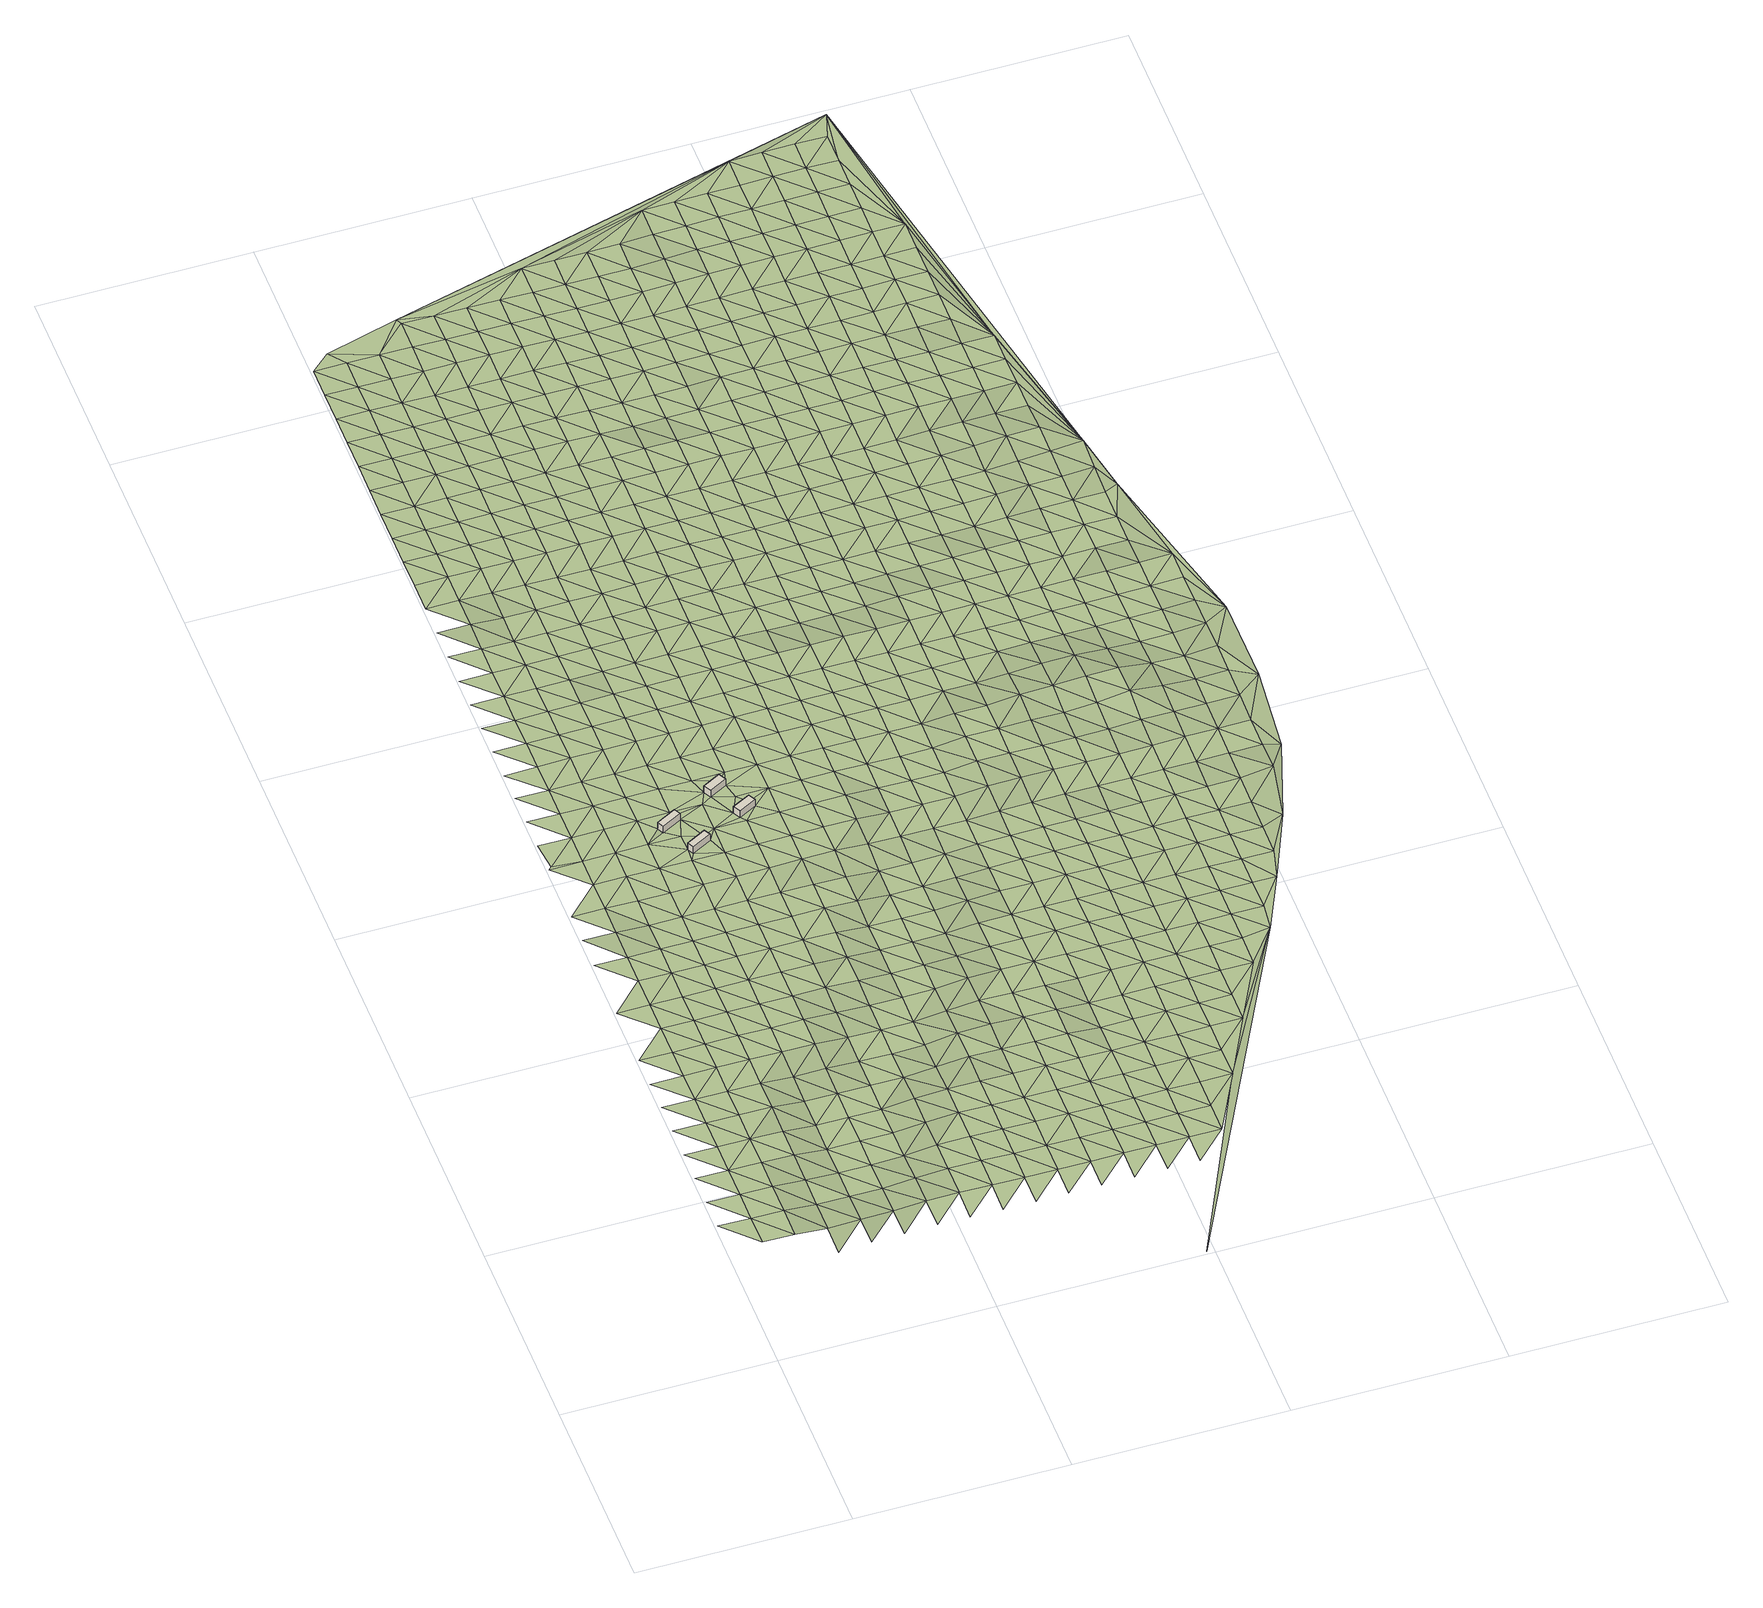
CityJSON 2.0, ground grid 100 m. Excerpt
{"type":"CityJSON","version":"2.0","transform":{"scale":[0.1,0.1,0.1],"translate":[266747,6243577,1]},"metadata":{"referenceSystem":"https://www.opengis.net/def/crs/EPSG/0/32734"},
"CityObjects":{
"building1":{"type":"Building","attributes":{"building":"transportation","building:levels":1,"amenity":"shelter","building_height":4.1,"plus_code":"4FRW3FJH+526","ground_height":3.75,"roof_height":7.85},"geometry":[{"type":"Solid","lod":"1","boundaries":[[[[0,1,2,3]],[[1,4,5,2]],[[4,6,7,5]],[[6,0,3,7]],[[3,2,5,7]],[[6,4,1,0]]]]}]},
"building2":{"type":"Building","attributes":{"building":"transportation","building:levels":1,"amenity":"shelter","building_height":4.1,"plus_code":"4FRW3FJH+424","ground_height":3.58,"roof_height":7.68},"geometry":[{"type":"Solid","lod":"1","boundaries":[[[[8,9,10,11]],[[9,12,13,10]],[[12,14,15,13]],[[14,8,11,15]],[[11,10,13,15]],[[14,12,9,8]]]]}]},
"building3":{"type":"Building","attributes":{"building":"transportation","building:levels":1,"amenity":"shelter","building_height":4.1,"plus_code":"4FRW3FJH+643","ground_height":3.91,"roof_height":8.01},"geometry":[{"type":"Solid","lod":"1","boundaries":[[[[16,17,18,19]],[[17,20,21,18]],[[20,22,23,21]],[[22,16,19,23]],[[19,18,21,23]],[[22,20,17,16]]]]}]},
"building4":{"type":"Building","attributes":{"building":"transportation","building:levels":1,"amenity":"shelter","building_height":4.1,"plus_code":"4FRW3FJH+44X","ground_height":3.78,"roof_height":7.88},"geometry":[{"type":"Solid","lod":"1","boundaries":[[[[24,25,26,27]],[[25,28,29,26]],[[28,30,31,29]],[[30,24,27,31]],[[27,26,29,31]],[[30,28,25,24]]]]}]},
"terrain1":{"type":"TINRelief","geometry":[{"type":"CompositeSurface","lod":"1","boundaries":[[[32,33,34]],[[35,36,32]],[[34,37,32]],[[38,39,35]],[[35,32,40]],[[41,38,42]],[[32,37,40]],[[38,35,43]],[[44,42,45]],[[40,43,35]],[[45,46,47]],[[48,42,38]],[[37,49,40]],[[38,43,50]],[[42,48,45]],[[51,52,46]],[[38,50,48]],[[43,40,53]],[[53,40,49]],[[46,45,54]],[[55,51,56]],[[50,43,57]],[[48,54,45]],[[55,56,58]],[[57,43,53]],[[59,49,60]],[[51,46,61]],[[62,48,50]],[[54,63,46]],[[49,59,53]],[[62,50,57]],[[56,51,61]],[[58,64,65]],[[61,46,63]],[[54,48,66]],[[57,53,67]],[[65,64,68]],[[48,62,69]],[[56,70,58]],[[53,59,67]],[[63,54,66]],[[61,70,56]],[[48,69,66]],[[62,57,71]],[[64,58,72]],[[73,68,74]],[[67,71,57]],[[59,75,76]],[[70,72,58]],[[77,61,63]],[[78,69,62]],[[66,79,63]],[[59,76,67]],[[74,80,81]],[[71,78,62]],[[68,64,82]],[[61,77,70]],[[72,83,64]],[[79,77,63]],[[66,69,84]],[[68,82,74]],[[71,67,85]],[[86,80,87]],[[64,83,82]],[[78,84,69]],[[72,70,88]],[[85,67,76]],[[89,79,66]],[[86,87,90]],[[70,77,88]],[[80,74,91]],[[78,71,92]],[[84,89,66]],[[83,72,93]],[[91,74,82]],[[92,71,85]],[[94,95,96]],[[97,76,98]],[[88,93,72]],[[87,80,99]],[[77,79,100]],[[95,94,90]],[[89,101,79]],[[102,96,103]],[[104,82,83]],[[78,105,84]],[[76,97,85]],[[99,80,91]],[[78,92,106]],[[77,100,88]],[[83,93,104]],[[100,79,101]],[[95,103,96]],[[78,106,105]],[[87,107,90]],[[91,82,108]],[[89,84,109]],[[92,85,110]],[[87,99,111]],[[93,88,112]],[[104,108,82]],[[85,97,110]],[[101,89,109]],[[113,114,103]],[[87,111,107]],[[112,88,100]],[[84,105,109]],[[115,95,90]],[[99,91,116]],[[92,117,106]],[[93,118,104]],[[91,108,116]],[[117,92,110]],[[97,119,120]],[[121,122,113]],[[90,107,115]],[[118,93,112]],[[103,95,123]],[[99,124,111]],[[125,100,101]],[[105,106,126]],[[109,127,101]],[[108,104,128]],[[97,120,110]],[[124,99,116]],[[106,117,126]],[[100,125,112]],[[121,129,130]],[[115,123,95]],[[128,104,118]],[[125,101,127]],[[113,103,131]],[[107,111,132]],[[109,105,133]],[[108,134,116]],[[135,117,110]],[[111,124,132]],[[133,105,126]],[[121,113,131]],[[118,112,136]],[[137,129,138]],[[103,123,131]],[[134,108,128]],[[135,110,120]],[[139,115,107]],[[140,127,109]],[[112,125,136]],[[141,124,116]],[[107,132,139]],[[133,140,109]],[[128,118,142]],[[126,117,143]],[[144,138,145]],[[116,134,141]],[[117,135,146]],[[147,129,121]],[[148,120,149]],[[131,150,121]],[[136,142,118]],[[123,115,151]],[[125,127,152]],[[143,133,126]],[[115,139,153]],[[140,154,127]],[[143,117,146]],[[129,147,138]],[[132,124,155]],[[120,148,135]],[[156,157,145]],[[121,150,147]],[[124,141,158]],[[123,151,131]],[[134,128,159]],[[125,152,136]],[[115,153,151]],[[128,142,160]],[[152,127,154]],[[132,155,139]],[[155,124,158]],[[145,138,161]],[[134,159,141]],[[140,133,162]],[[135,163,146]],[[164,165,156]],[[128,160,159]],[[133,143,166]],[[167,150,131]],[[142,136,168]],[[138,147,161]],[[135,148,163]],[[154,140,162]],[[131,151,167]],[[168,136,152]],[[133,166,162]],[[139,8,153]],[[156,145,169]],[[141,170,158]],[[171,164,172]],[[173,139,155]],[[0,151,153]],[[142,174,160]],[[143,146,175]],[[161,169,145]],[[141,159,170]],[[163,176,146]],[[8,139,173]],[[147,150,177]],[[153,178,0]],[[148,179,180]],[[167,181,150]],[[174,142,168]],[[182,152,154]],[[175,166,143]],[[183,172,184]],[[178,153,185]],[[162,186,154]],[[175,146,176]],[[8,185,153]],[[164,156,187]],[[147,177,161]],[[155,158,188]],[[160,189,159]],[[148,180,163]],[[156,169,190]],[[150,181,177]],[[170,191,158]],[[192,167,151]],[[152,182,168]],[[192,151,0]],[[189,160,174]],[[182,154,186]],[[193,194,195]],[[173,9,8]],[[164,187,172]],[[188,173,155]],[[162,166,196]],[[184,197,194]],[[156,190,187]],[[188,158,191]],[[169,161,198]],[[159,199,170]],[[176,163,200]],[[175,196,166]],[[201,193,195]],[[178,185,202]],[[181,167,203]],[[168,204,174]],[[195,194,197]],[[198,161,177]],[[189,199,159]],[[200,163,180]],[[0,205,192]],[[173,206,9]],[[184,172,207]],[[208,186,162]],[[209,185,8]],[[167,192,203]],[[168,182,204]],[[190,169,210]],[[191,170,211]],[[176,212,175]],[[207,172,187]],[[188,206,173]],[[196,208,162]],[[201,213,214]],[[209,202,185]],[[210,169,198]],[[199,211,170]],[[212,176,200]],[[9,206,215]],[[216,197,184]],[[217,177,181]],[[189,174,218]],[[186,219,182]],[[220,180,221]],[[213,201,195]],[[203,222,181]],[[204,223,174]],[[190,224,187]],[[175,225,196]],[[207,216,184]],[[208,219,186]],[[226,214,227]],[[177,217,198]],[[188,191,228]],[[199,189,218]],[[180,220,200]],[[229,192,205]],[[209,230,202]],[[224,190,210]],[[181,222,217]],[[211,231,191]],[[218,174,223]],[[175,212,225]],[[205,202,229]],[[209,215,230]],[[204,182,232]],[[227,214,213]],[[215,206,230]],[[233,195,197]],[[187,234,207]],[[206,188,228]],[[203,192,16]],[[216,235,197]],[[228,191,231]],[[219,232,182]],[[202,230,229]],[[226,236,237]],[[210,198,238]],[[196,239,208]],[[212,200,240]],[[234,187,224]],[[225,241,196]],[[195,233,213]],[[242,222,203]],[[211,199,243]],[[244,223,204]],[[236,226,227]],[[233,197,235]],[[198,217,238]],[[218,245,199]],[[220,240,200]],[[229,16,192]],[[246,230,206]],[[232,244,204]],[[196,241,239]],[[247,237,248]],[[216,207,249]],[[224,210,250]],[[231,211,243]],[[219,208,251]],[[225,212,252]],[[234,253,207]],[[228,246,206]],[[199,245,243]],[[203,16,242]],[[227,213,254]],[[218,223,255]],[[248,237,236]],[[238,250,210]],[[240,252,212]],[[230,24,229]],[[235,216,249]],[[217,222,256]],[[232,219,251]],[[220,257,258]],[[213,233,254]],[[207,253,249]],[[259,222,242]],[[244,255,223]],[[208,239,251]],[[247,260,261]],[[234,224,262]],[[16,229,17]],[[263,241,225]],[[246,264,230]],[[25,24,230]],[[229,24,17]],[[236,227,265]],[[217,256,238]],[[266,228,231]],[[267,245,218]],[[230,264,25]],[[258,240,220]],[[260,247,248]],[[224,250,262]],[[222,259,256]],[[243,268,231]],[[252,263,225]],[[254,265,227]],[[255,267,218]],[[269,261,270]],[[233,235,271]],[[16,22,242]],[[272,253,234]],[[228,266,246]],[[244,232,273]],[[239,241,274]],[[249,275,235]],[[266,231,268]],[[251,276,232]],[[250,238,277]],[[243,245,278]],[[24,279,17]],[[270,261,260]],[[262,272,234]],[[241,263,274]],[[248,236,280]],[[233,271,254]],[[281,259,242]],[[244,273,255]],[[252,240,282]],[[236,265,283]],[[271,235,275]],[[277,238,256]],[[267,278,245]],[[232,276,273]],[[240,258,284]],[[279,20,17]],[[269,285,286]],[[249,253,287]],[[264,246,288]],[[251,239,289]],[[281,242,22]],[[264,28,25]],[[248,280,260]],[[290,279,24]],[[250,291,262]],[[292,268,243]],[[263,252,282]],[[285,269,270]],[[236,283,280]],[[272,287,253]],[[246,266,288]],[[289,239,274]],[[240,284,282]],[[265,254,293]],[[267,255,294]],[[291,250,277]],[[278,292,243]],[[281,22,20]],[[286,295,296]],[[297,275,249]],[[298,256,259]],[[299,276,251]],[[258,300,301]],[[293,254,271]],[[302,259,281]],[[255,273,294]],[[270,260,303]],[[28,264,304]],[[272,262,305]],[[268,306,266]],[[295,286,285]],[[287,297,249]],[[288,304,264]],[[289,299,251]],[[283,265,307]],[[256,298,277]],[[278,267,308]],[[274,263,309]],[[284,258,301]],[[20,279,310]],[[260,280,303]],[[291,305,262]],[[259,302,298]],[[292,306,268]],[[282,311,263]],[[290,310,279]],[[307,265,293]],[[294,308,267]],[[310,290,28]],[[312,285,270]],[[313,271,275]],[[314,287,272]],[[288,266,315]],[[276,316,273]],[[309,289,274]],[[281,20,317]],[[296,295,318]],[[297,319,275]],[[296,318,320]],[[299,321,276]],[[309,263,311]],[[283,322,280]],[[291,277,323]],[[284,324,282]],[[303,312,270]],[[28,304,310]],[[314,272,305]],[[306,315,266]],[[271,313,293]],[[302,281,317]],[[278,325,292]],[[273,316,294]],[[322,283,307]],[[313,275,319]],[[323,277,298]],[[278,308,326]],[[276,321,316]],[[301,324,284]],[[20,310,317]],[[285,327,295]],[[328,304,288]],[[280,329,303]],[[297,287,330]],[[331,305,291]],[[299,289,332]],[[311,282,333]],[[312,327,285]],[[287,314,334]],[[315,328,288]],[[278,326,325]],[[289,309,335]],[[307,293,336]],[[306,292,337]],[[308,294,338]],[[329,280,322]],[[323,331,291]],[[324,333,282]],[[318,295,339]],[[319,297,330]],[[298,302,340]],[[310,304,341]],[[321,299,332]],[[342,301,343]],[[293,313,336]],[[287,334,330]],[[317,344,302]],[[338,294,316]],[[289,335,332]],[[345,312,303]],[[320,318,346]],[[315,306,337]],[[311,347,309]],[[295,327,339]],[[328,341,304]],[[292,325,337]],[[322,307,348]],[[314,305,349]],[[340,323,298]],[[326,308,350]],[[301,342,324]],[[345,303,329]],[[331,351,305]],[[302,344,340]],[[333,347,311]],[[317,310,352]],[[336,348,307]],[[350,308,338]],[[327,312,353]],[[313,319,354]],[[334,314,349]],[[316,321,355]],[[335,309,356]],[[346,318,339]],[[330,357,319]],[[349,305,351]],[[341,352,310]],[[332,358,321]],[[359,329,322]],[[328,315,360]],[[325,326,361]],[[333,324,362]],[[312,345,353]],[[337,363,315]],[[347,356,309]],[[313,354,336]],[[331,323,364]],[[365,344,317]],[[316,355,338]],[[322,348,359]],[[354,319,357]],[[323,340,366]],[[361,326,350]],[[321,358,355]],[[324,342,362]],[[334,367,330]],[[328,360,341]],[[335,368,332]],[[352,365,317]],[[315,363,360]],[[339,327,369]],[[370,345,329]],[[351,331,364]],[[337,325,371]],[[347,333,372]],[[353,373,327]],[[349,367,334]],[[323,366,364]],[[356,368,335]],[[374,320,346]],[[348,336,375]],[[340,344,376]],[[350,338,377]],[[359,370,329]],[[371,325,361]],[[362,372,333]],[[369,346,339]],[[357,330,378]],[[352,341,379]],[[358,332,380]],[[342,381,382]],[[373,369,327]],[[375,336,354]],[[365,376,344]],[[338,355,377]],[[353,345,383]],[[384,363,337]],[[367,378,330]],[[341,360,379]],[[368,380,332]],[[348,385,359]],[[349,351,386]],[[387,366,340]],[[356,347,388]],[[342,382,362]],[[370,383,345]],[[364,389,351]],[[371,384,337]],[[347,372,390]],[[365,352,391]],[[361,350,392]],[[385,348,375]],[[376,387,340]],[[377,393,350]],[[394,373,353]],[[395,354,357]],[[367,349,386]],[[396,355,358]],[[356,388,368]],[[346,369,397]],[[378,398,357]],[[386,351,389]],[[379,391,352]],[[380,399,358]],[[347,390,388]],[[370,359,400]],[[364,366,401]],[[363,402,360]],[[392,371,361]],[[372,362,403]],[[383,394,353]],[[384,404,363]],[[392,350,393]],[[354,395,375]],[[355,396,377]],[[346,397,405]],[[385,400,359]],[[395,357,398]],[[387,401,366]],[[358,399,396]],[[403,362,382]],[[376,365,406]],[[360,402,379]],[[405,374,346]],[[380,368,407]],[[365,391,408]],[[363,404,402]],[[369,373,409]],[[410,383,370]],[[378,367,411]],[[412,389,364]],[[372,413,390]],[[394,414,373]],[[386,415,367]],[[368,388,407]],[[385,375,416]],[[376,406,387]],[[384,371,417]],[[393,377,418]],[[410,370,400]],[[401,412,364]],[[365,408,406]],[[371,392,419]],[[413,372,403]],[[397,369,409]],[[398,378,411]],[[391,379,420]],[[399,380,421]],[[422,382,423]],[[409,373,414]],[[416,375,395]],[[367,415,411]],[[396,418,377]],[[386,389,424]],[[404,384,417]],[[390,425,388]],[[420,379,402]],[[371,419,417]],[[407,421,380]],[[394,383,426]],[[427,400,385]],[[401,387,428]],[[393,429,392]],[[382,422,403]],[[383,410,430]],[[412,424,389]],[[425,390,413]],[[397,431,405]],[[408,391,432]],[[399,433,396]],[[416,427,385]],[[387,406,428]],[[418,429,393]],[[414,394,426]],[[395,398,434]],[[435,415,386]],[[388,436,407]],[[431,397,409]],[[383,430,426]],[[411,437,398]],[[432,391,420]],[[433,399,421]],[[374,405,438]],[[412,401,439]],[[402,404,440]],[[419,392,441]],[[403,442,413]],[[424,435,386]],[[417,443,404]],[[425,436,388]],[[410,400,444]],[[434,416,395]],[[408,445,406]],[[427,446,400]],[[434,398,437]],[[428,439,401]],[[429,441,392]],[[403,422,442]],[[411,415,447]],[[402,440,420]],[[418,396,448]],[[421,407,449]],[[438,405,431]],[[445,408,432]],[[404,443,440]],[[396,433,450]],[[451,409,414]],[[430,410,444]],[[452,424,412]],[[419,453,417]],[[426,454,414]],[[444,400,446]],[[435,447,415]],[[436,449,407]],[[406,455,428]],[[429,418,448]],[[425,413,456]],[[452,412,439]],[[441,453,419]],[[396,450,448]],[[442,457,413]],[[409,451,431]],[[427,416,458]],[[459,437,411]],[[432,420,460]],[[451,414,454]],[[416,434,461]],[[445,455,406]],[[430,462,426]],[[443,417,463]],[[433,421,464]],[[436,425,456]],[[447,459,411]],[[420,440,460]],[[449,465,421]],[[456,413,457]],[[446,427,458]],[[435,424,466]],[[439,428,467]],[[444,462,430]],[[416,461,458]],[[424,452,468]],[[453,463,417]],[[438,431,469]],[[437,470,434]],[[441,429,471]],[[450,433,464]],[[455,467,428]],[[448,472,429]],[[464,421,465]],[[454,426,473]],[[447,435,466]],[[474,445,432]],[[475,442,422]],[[431,451,469]],[[459,470,437]],[[424,468,466]],[[460,476,432]],[[443,477,440]],[[441,471,453]],[[449,436,478]],[[462,473,426]],[[463,479,443]],[[429,472,471]],[[456,480,436]],[[444,446,481]],[[482,461,434]],[[452,439,483]],[[445,474,455]],[[450,484,448]],[[457,442,475]],[[458,485,446]],[[467,486,439]],[[474,432,476]],[[440,477,460]],[[465,449,478]],[[469,487,438]],[[470,482,434]],[[443,479,477]],[[464,484,450]],[[436,480,478]],[[451,454,488]],[[462,444,481]],[[459,447,489]],[[468,452,483]],[[463,453,490]],[[457,475,456]],[[473,491,454]],[[481,446,485]],[[466,492,447]],[[486,483,439]],[[458,461,493]],[[467,455,494]],[[495,374,438]],[[472,448,496]],[[453,471,490]],[[451,488,469]],[[459,489,470]],[[476,460,497]],[[488,454,491]],[[482,493,461]],[[447,492,489]],[[455,474,494]],[[484,496,448]],[[468,498,466]],[[479,463,499]],[[500,464,465]],[[480,456,501]],[[497,460,477]],[[478,502,465]],[[473,462,503]],[[504,485,458]],[[486,467,505]],[[506,475,507]],[[481,508,462]],[[483,498,468]],[[490,499,463]],[[501,456,475]],[[487,469,509]],[[482,470,510]],[[476,511,474]],[[471,472,512]],[[464,500,484]],[[493,504,458]],[[494,505,467]],[[496,513,472]],[[500,465,502]],[[491,473,503]],[[492,466,514]],[[480,515,478]],[[509,469,488]],[[462,508,503]],[[470,489,510]],[[511,476,497]],[[481,485,516]],[[477,479,517]],[[471,512,490]],[[498,514,466]],[[479,499,518]],[[472,513,512]],[[515,480,501]],[[438,487,495]],[[493,482,519]],[[520,483,486]],[[474,521,494]],[[496,484,522]],[[504,516,485]],[[486,505,523]],[[477,517,497]],[[502,478,524]],[[525,487,509]],[[510,519,482]],[[521,474,511]],[[479,518,517]],[[484,500,522]],[[526,488,491]],[[527,508,481]],[[528,489,492]],[[483,520,498]],[[499,490,529]],[[503,530,491]],[[514,531,492]],[[520,486,523]],[[524,478,515]],[[505,494,532]],[[513,496,533]],[[516,527,481]],[[529,490,512]],[[488,526,509]],[[504,493,534]],[[489,528,510]],[[511,497,535]],[[502,536,500]],[[475,537,501]],[[526,491,530]],[[493,519,538]],[[492,531,528]],[[532,494,521]],[[522,533,496]],[[503,508,539]],[[514,498,540]],[[499,541,518]],[[497,517,535]],[[536,502,524]],[[504,534,516]],[[542,523,505]],[[543,512,513]],[[515,501,537]],[[527,539,508]],[[493,538,534]],[[498,520,540]],[[541,499,529]],[[495,487,525]],[[509,544,525]],[[519,510,545]],[[521,511,546]],[[500,547,522]],[[505,532,542]],[[513,533,543]],[[548,530,503]],[[531,514,549]],[[515,537,524]],[[509,526,544]],[[545,510,528]],[[535,546,511]],[[547,500,536]],[[527,516,550]],[[518,551,517]],[[529,512,552]],[[539,548,503]],[[540,549,514]],[[518,541,553]],[[519,554,538]],[[520,523,555]],[[533,522,556]],[[516,534,550]],[[523,542,557]],[[543,552,512]],[[526,530,558]],[[559,528,531]],[[532,521,560]],[[517,551,535]],[[536,524,561]],[[544,562,525]],[[519,545,554]],[[521,546,563]],[[518,553,551]],[[556,522,547]],[[539,527,564]],[[520,555,540]],[[529,565,541]],[[548,558,530]],[[531,549,559]],[[555,523,557]],[[524,537,561]],[[532,560,542]],[[533,566,543]],[[495,525,562]],[[550,564,527]],[[521,563,560]],[[529,552,565]],[[544,526,567]],[[538,568,534]],[[528,569,545]],[[546,535,570]],[[547,536,571]],[[554,572,538]],[[533,556,566]],[[549,540,573]],[[541,574,553]],[[558,567,526]],[[528,559,569]],[[570,535,551]],[[561,571,536]],[[548,539,575]],[[534,568,550]],[[542,576,557]],[[552,543,577]],[[539,564,578]],[[538,572,568]],[[573,540,555]],[[574,541,565]],[[579,562,544]],[[554,545,580]],[[546,581,563]],[[542,560,576]],[[577,543,566]],[[475,506,537]],[[548,575,558]],[[549,582,559]],[[547,583,556]],[[567,579,544]],[[539,578,575]],[[580,545,569]],[[581,546,570]],[[547,571,584]],[[564,550,585]],[[551,553,586]],[[552,587,565]],[[582,549,573]],[[574,588,553]],[[495,562,589]],[[590,572,554]],[[591,555,557]],[[563,592,560]],[[561,537,593]],[[585,550,568]],[[576,594,557]],[[587,552,577]],[[547,584,583]],[[567,558,595]],[[569,559,596]],[[551,586,570]],[[566,556,597]],[[579,589,562]],[[580,590,554]],[[592,563,581]],[[553,588,586]],[[578,564,598]],[[555,591,573]],[[599,574,565]],[[561,593,571]],[[558,575,595]],[[596,559,582]],[[591,557,594]],[[560,600,576]],[[577,566,597]],[[598,564,585]],[[565,587,599]],[[556,583,597]],[[579,567,601]],[[568,572,602]],[[580,569,603]],[[570,604,581]],[[571,593,584]],[[589,605,495]],[[590,606,572]],[[592,600,560]],[[578,607,575]],[[582,573,608]],[[588,574,609]],[[595,601,567]],[[603,569,596]],[[570,586,604]],[[568,602,585]],[[594,576,610]],[[607,578,598]],[[572,606,602]],[[573,591,608]],[[574,599,609]],[[611,589,579]],[[587,577,612]],[[583,584,613]],[[600,610,576]],[[597,614,577]],[[575,615,595]],[[590,580,616]],[[596,582,617]],[[592,581,618]],[[611,579,601]],[[580,603,619]],[[604,620,581]],[[613,584,593]],[[593,537,506]],[[598,585,621]],[[586,588,622]],[[587,612,599]],[[607,615,575]],[[608,617,582]],[[374,495,623]],[[609,624,588]],[[577,614,612]],[[606,590,616]],[[591,594,625]],[[600,592,618]],[[597,583,626]],[[585,602,621]],[[580,619,616]],[[610,627,594]],[[618,581,620]],[[605,589,628]],[[601,595,629]],[[586,622,604]],[[589,611,630]],[[588,624,622]],[[626,583,613]],[[603,596,631]],[[591,625,608]],[[609,599,632]],[[615,629,595]],[[596,617,633]],[[625,594,627]],[[634,607,598]],[[635,614,597]],[[589,630,628]],[[621,636,598]],[[632,599,612]],[[606,637,602]],[[619,603,631]],[[610,600,638]],[[620,604,639]],[[616,640,606]],[[596,633,631]],[[618,641,600]],[[626,635,597]],[[613,593,506]],[[611,601,642]],[[607,634,615]],[[617,608,643]],[[644,624,609]],[[629,645,601]],[[634,598,636]],[[639,604,622]],[[602,637,621]],[[627,610,638]],[[495,605,646]],[[606,640,637]],[[643,608,625]],[[600,641,638]],[[632,644,609]],[[613,506,626]],[[630,611,642]],[[619,647,616]],[[620,648,618]],[[614,649,612]],[[645,642,601]],[[635,650,614]],[[629,615,651]],[[617,652,633]],[[631,647,619]],[[648,620,639]],[[636,621,653]],[[622,624,654]],[[632,612,649]],[[615,634,651]],[[652,617,643]],[[644,655,624]],[[614,650,649]],[[630,656,628]],[[640,616,657]],[[658,625,627]],[[641,618,659]],[[635,626,660]],[[653,621,637]],[[638,661,627]],[[645,629,662]],[[622,654,639]],[[626,506,660]],[[642,656,630]],[[647,657,616]],[[659,618,648]],[[624,655,654]],[[636,663,634]],[[631,633,664]],[[625,658,643]],[[651,662,629]],[[633,652,665]],[[658,627,661]],[[628,646,605]],[[641,666,638]],[[644,632,667]],[[650,635,668]],[[663,636,653]],[[632,649,669]],[[637,640,670]],[[647,631,664]],[[648,639,671]],[[656,672,628]],[[657,673,640]],[[633,665,664]],[[666,641,659]],[[660,668,635]],[[674,642,645]],[[634,675,651]],[[643,676,652]],[[655,644,667]],[[645,662,677]],[[639,654,671]],[[632,669,667]],[[637,670,653]],[[661,638,678]],[[679,649,650]],[[675,634,663]],[[640,673,670]],[[643,658,676]],[[642,674,656]],[[659,648,680]],[[674,645,677]],[[678,638,666]],[[650,668,679]],[[662,651,681]],[[657,647,682]],[[683,660,506]],[[652,684,665]],[[664,685,647]],[[671,680,648]],[[663,653,686]],[[661,687,658]],[[655,688,654]],[[649,689,669]],[[681,651,675]],[[684,652,676]],[[667,690,655]],[[646,628,672]],[[672,656,691]],[[673,657,682]],[[668,660,683]],[[653,670,686]],[[647,685,682]],[[687,661,678]],[[679,689,649]],[[692,677,662]],[[664,665,693]],[[666,659,694]],[[654,688,671]],[[656,674,691]],[[659,680,695]],[[655,690,688]],[[675,663,696]],[[658,697,676]],[[667,669,698]],[[662,681,692]],[[668,683,679]],[[684,693,665]],[[666,694,678]],[[686,696,663]],[[697,658,687]],[[659,695,694]],[[689,698,669]],[[673,699,670]],[[700,685,664]],[[680,671,701]],[[691,702,672]],[[682,703,673]],[[674,677,704]],[[684,676,705]],[[706,690,667]],[[677,692,707]],[[693,700,664]],[[701,671,688]],[[681,675,708]],[[670,699,686]],[[687,678,709]],[[679,710,689]],[[646,672,702]],[[675,696,711]],[[673,703,699]],[[705,676,697]],[[698,706,667]],[[679,683,710]],[[674,704,691]],[[682,685,712]],[[680,713,695]],[[704,677,707]],[[678,694,709]],[[681,708,692]],[[693,684,714]],[[623,495,646]],[[675,711,708]],[[700,712,685]],[[713,680,701]],[[696,686,715]],[[697,687,716]],[[688,690,717]],[[718,698,689]],[[714,684,705]],[[706,719,690]],[[702,691,720]],[[721,703,682]],[[695,722,694]],[[715,686,699]],[[709,716,687]],[[718,689,710]],[[692,723,707]],[[700,693,724]],[[688,717,701]],[[720,691,704]],[[712,721,682]],[[722,695,713]],[[690,719,717]],[[696,725,711]],[[692,708,723]],[[714,724,693]],[[702,726,646]],[[705,697,727]],[[694,728,709]],[[706,698,729]],[[725,696,715]],[[730,710,683]],[[697,716,731]],[[698,718,732]],[[699,703,733]],[[734,712,700]],[[701,735,713]],[[726,702,720]],[[721,736,703]],[[728,694,722]],[[737,704,707]],[[711,738,708]],[[714,705,727]],[[719,706,729]],[[723,739,707]],[[734,700,724]],[[697,731,727]],[[701,717,735]],[[698,732,729]],[[699,733,715]],[[716,709,740]],[[730,718,710]],[[738,711,725]],[[703,736,733]],[[623,741,374]],[[704,737,720]],[[742,646,726]],[[737,707,739]],[[740,709,728]],[[708,743,723]],[[721,712,744]],[[745,724,714]],[[746,722,713]],[[732,718,730]],[[712,734,747]],[[735,748,713]],[[715,749,725]],[[716,750,731]],[[751,717,719]],[[738,743,708]],[[714,727,745]],[[729,752,719]],[[726,720,753]],[[736,721,744]],[[722,746,728]],[[715,733,749]],[[712,747,744]],[[716,740,750]],[[746,713,748]],[[739,723,754]],[[717,751,735]],[[720,737,753]],[[719,752,751]],[[734,724,755]],[[743,754,723]],[[745,756,724]],[[742,726,757]],[[738,725,758]],[[731,759,727]],[[740,728,760]],[[761,729,732]],[[749,762,725]],[[750,763,731]],[[730,761,732]],[[733,736,764]],[[747,734,755]],[[748,735,765]],[[753,757,726]],[[744,766,736]],[[755,724,756]],[[746,760,728]],[[737,739,767]],[[743,738,758]],[[759,745,727]],[[752,729,761]],[[754,768,739]],[[758,725,762]],[[731,763,759]],[[765,735,751]],[[646,742,623]],[[733,764,749]],[[750,740,769]],[[736,766,764]],[[737,767,753]],[[747,770,744]],[[748,771,746]],[[742,757,772]],[[767,739,768]],[[760,769,740]],[[773,756,745]],[[751,752,774]],[[755,770,747]],[[771,748,765]],[[754,743,775]],[[762,749,776]],[[777,763,750]],[[758,778,743]],[[773,745,759]],[[752,761,774]],[[757,753,779]],[[766,744,780]],[[781,760,746]],[[764,776,749]],[[769,777,750]],[[761,730,782]],[[768,754,775]],[[779,753,767]],[[743,778,775]],[[770,780,744]],[[781,746,771]],[[762,783,758]],[[755,756,784]],[[765,751,785]],[[756,773,786]],[[751,774,787]],[[742,772,623]],[[757,788,772]],[[759,763,789]],[[760,790,769]],[[776,783,762]],[[777,791,763]],[[764,766,792]],[[770,755,784]],[[771,765,785]],[[788,757,779]],[[780,793,766]],[[774,761,782]],[[784,756,786]],[[760,781,790]],[[751,787,785]],[[794,767,768]],[[778,758,795]],[[775,796,768]],[[763,791,789]],[[764,792,776]],[[773,759,797]],[[777,769,798]],[[783,795,758]],[[766,793,792]],[[774,782,787]],[[767,794,779]],[[771,799,781]],[[800,772,788]],[[794,768,796]],[[769,790,798]],[[778,801,775]],[[780,770,802]],[[797,786,773]],[[784,803,770]],[[797,759,789]],[[799,771,785]],[[783,776,804]],[[791,777,805]],[[623,772,800]],[[795,801,778]],[[779,806,788]],[[793,780,802]],[[776,792,804]],[[770,803,802]],[[798,805,777]],[[796,775,807]],[[784,786,808]],[[790,781,809]],[[779,794,806]],[[810,787,782]],[[799,811,781]],[[787,810,785]],[[795,783,812]],[[789,791,813]],[[801,807,775]],[[786,797,808]],[[790,809,798]],[[804,812,783]],[[813,791,805]],[[781,811,809]],[[785,810,799]],[[800,788,814]],[[796,815,794]],[[793,816,792]],[[817,803,784]],[[806,818,788]],[[802,819,793]],[[789,820,797]],[[807,815,796]],[[808,817,784]],[[810,811,799]],[[623,800,814]],[[795,821,801]],[[792,816,804]],[[805,798,822]],[[814,788,818]],[[795,812,823]],[[793,819,816]],[[820,789,813]],[[794,824,806]],[[802,803,825]],[[809,822,798]],[[808,797,826]],[[815,824,794]],[[795,823,821]],[[817,825,803]],[[807,801,827]],[[812,804,828]],[[826,797,820]],[[818,806,829]],[[830,819,802]],[[831,813,805]],[[814,832,623]],[[828,804,816]],[[822,833,805]],[[811,834,809]],[[834,811,810]],[[815,807,827]],[[824,829,806]],[[801,821,827]],[[825,830,802]],[[812,835,823]],[[836,817,808]],[[813,831,820]],[[808,826,837]],[[831,805,833]],[[809,834,822]],[[818,838,814]],[[835,812,828]],[[816,819,839]],[[817,836,825]],[[831,826,820]],[[829,838,818]],[[830,840,819]],[[808,837,836]],[[822,834,833]],[[824,815,841]],[[821,823,842]],[[827,843,815]],[[832,814,844]],[[816,839,828]],[[842,823,835]],[[819,840,839]],[[834,831,833]],[[824,841,829]],[[830,825,845]],[[838,844,814]],[[815,843,841]],[[846,837,826]],[[846,826,831]],[[827,821,847]],[[825,836,845]],[[831,834,846]],[[828,848,835]],[[840,830,845]],[[847,821,842]],[[836,837,846]],[[741,623,832]],[[838,829,849]],[[844,850,832]],[[828,839,848]],[[851,843,827]],[[839,840,845]],[[829,841,849]],[[846,845,836]],[[835,852,842]],[[847,851,827]],[[844,838,853]],[[848,839,845]],[[848,852,835]],[[852,845,846]],[[842,852,847]],[[849,853,838]],[[843,854,841]],[[852,848,845]],[[851,855,843]],[[852,851,847]],[[741,832,850]],[[850,844,856]],[[841,854,849]],[[844,853,857]],[[843,855,854]],[[851,852,855]],[[849,854,853]],[[844,857,856]],[[846,741,852]],[[852,854,855]],[[853,854,857]],[[856,741,850]],[[854,852,741]],[[857,854,741]],[[857,741,856]]]}]}
},
"vertices":[
[529,3152,27],[545,3121,27],[545,3121,68],[529,3152,68],[639,3171,27],[639,3171,68],[622,3201,27],[622,3201,68],
[612,2994,26],[628,2963,26],[628,2963,67],[612,2994,67],[721,3013,26],[721,3013,67],[705,3043,26],[705,3043,67],
[787,3291,29],[806,3255,29],[806,3255,70],[787,3291,70],[891,3300,29],[891,3300,70],[872,3336,29],[872,3336,70],
[869,3134,28],[889,3098,28],[889,3098,69],[869,3134,69],[973,3143,28],[973,3143,69],[954,3178,28],[954,3178,69],
[158,825,21],[7,825,23],[158,675,21],[158,975,22],[7,975,23],[308,675,17],[158,1125,22],[7,1125,23],[308,825,20],[7,1275,23],[158,1275,22],[308,975,21],[7,1425,24],[158,1425,22],[158,1575,23],[7,1575,22],[308,1275,22],[458,675,4],[308,1125,21],[158,1725,21],[7,1725,18],[458,825,5],[308,1425,22],[7,1875,19],[158,1875,18],[458,975,10],[158,2025,19],[608,675,11],[458,525,4],[308,1725,22],[458,1125,17],[308,1575,22],[158,2175,18],[7,2175,18],[458,1425,22],[608,825,4],[158,2325,19],[458,1275,17],[308,1875,20],[608,975,3],[308,2025,19],[7,2475,19],[158,2475,19],[608,525,19],[758,675,11],[458,1725,21],[608,1125,3],[458,1575,21],[158,2625,27],[7,2625,28],[308,2325,20],[308,2175,19],[608,1275,3],[758,825,4],[7,2775,27],[158,2775,28],[458,1875,22],[608,1425,4],[158,2925,27],[308,2475,20],[758,975,3],[458,2025,22],[7,3075,24],[158,3075,25],[21,3089,24],[909,675,25],[758,525,19],[308,2625,20],[608,1725,18],[608,1575,11],[7,3225,23],[158,3225,24],[458,2175,21],[758,1275,3],[758,1125,3],[308,2925,28],[458,2325,20],[758,1425,4],[909,825,18],[308,2775,25],[608,1875,20],[158,3375,26],[7,3375,26],[308,3075,28],[458,2475,21],[909,975,9],[608,2025,21],[909,525,25],[1059,675,25],[158,3525,24],[7,3525,23],[308,3225,26],[458,2625,21],[758,1725,18],[909,1125,3],[758,1575,11],[608,2175,21],[158,3675,21],[7,3675,18],[308,3375,25],[458,2775,24],[909,1275,3],[608,2325,21],[1059,825,27],[758,1875,20],[7,3825,18],[158,3825,21],[458,2925,28],[909,1425,3],[608,2475,22],[758,2025,21],[1059,1125,18],[7,3975,15],[158,3975,16],[1059,975,26],[308,3675,26],[1209,675,21],[1059,525,22],[308,3525,25],[458,3225,27],[909,1725,5],[458,3075,28],[909,1575,4],[608,2775,25],[158,4125,16],[7,4125,15],[608,2625,22],[758,2325,21],[758,2175,21],[308,3825,22],[1059,1425,3],[1209,825,25],[158,4275,14],[7,4275,12],[1059,1275,18],[458,3375,26],[909,1875,13],[308,3975,22],[758,2475,22],[7,4425,18],[158,4425,17],[608,2925,26],[909,2025,21],[1209,1125,29],[1209,975,28],[458,3675,26],[545,3121,29],[1209,525,18],[1359,675,17],[458,3525,25],[1059,1725,2],[7,4570,26],[158,4570,25],[608,3075,29],[1059,1575,2],[308,4275,16],[758,2775,25],[909,2175,21],[308,4125,17],[758,2625,22],[608,3225,29],[7,4870,25],[7,4720,27],[158,4870,26],[1209,1275,29],[158,4720,27],[458,3825,24],[909,2325,21],[1359,825,20],[7,5020,22],[639,3171,29],[608,3375,28],[1059,1875,7],[622,3201,29],[758,2925,26],[308,4425,14],[1209,1425,17],[705,3043,29],[458,3975,24],[909,2475,21],[1359,975,23],[158,5020,23],[7,5170,22],[721,3013,29],[308,4570,16],[608,3675,28],[1059,2175,14],[1209,1575,7],[1509,675,17],[1359,525,16],[608,3525,27],[1059,2025,16],[458,4125,18],[1359,1125,26],[7,5320,23],[158,5170,22],[909,2775,26],[758,3225,29],[758,3075,29],[909,2625,21],[1209,1725,3],[308,4870,27],[458,4275,17],[308,4720,24],[158,5320,22],[7,5470,25],[608,3825,28],[1359,1425,33],[1509,825,19],[1359,1275,26],[758,3375,28],[1059,2475,22],[1209,1875,6],[1059,2325,18],[909,2925,27],[7,5620,26],[158,5470,23],[458,4570,16],[608,3975,28],[1359,1575,30],[1509,975,21],[458,4425,16],[308,5020,27],[1209,2025,9],[758,3675,28],[1509,525,18],[1660,675,17],[758,3525,27],[158,5620,25],[7,5770,27],[608,4125,22],[1509,1125,23],[909,3075,28],[308,5170,24],[1059,2775,32],[1209,2175,5],[1059,2625,22],[7,5920,27],[158,5770,27],[458,4870,26],[608,4275,20],[1359,1875,9],[1509,1275,23],[458,4720,22],[1359,1725,19],[758,3825,28],[1209,2325,6],[909,3225,29],[308,5470,24],[909,3375,29],[1660,975,20],[308,5320,24],[1660,825,17],[158,5920,27],[7,6070,27],[608,4425,18],[1059,2925,29],[1509,1425,29],[954,3178,29],[758,3975,28],[1209,2475,16],[458,5020,27],[1359,2025,10],[158,6070,27],[7,6220,27],[608,4570,18],[909,3675,28],[1509,1575,36],[1660,525,18],[1810,675,17],[909,3525,28],[308,5620,23],[1059,3075,29],[758,4125,22],[1209,2625,16],[458,5170,26],[1359,2175,4],[1660,1275,21],[1059,3225,30],[1660,1125,21],[308,5770,23],[608,4870,25],[758,4275,20],[1209,2775,35],[1509,1875,26],[1059,3375,30],[158,6220,27],[608,4720,20],[96,6300,27],[1509,1725,35],[458,5320,26],[909,3825,29],[1810,825,16],[1359,2475,3],[1359,2325,3],[308,5920,24],[1209,2925,34],[458,5470,25],[758,4570,18],[909,3975,29],[1660,1575,28],[1810,975,18],[758,4425,18],[1660,1425,25],[608,5020,27],[1359,2625,3],[1509,2025,16],[308,6070,26],[1059,3675,29],[1209,3075,32],[1960,675,17],[1810,525,18],[1059,3525,30],[458,5620,24],[308,6220,27],[1810,1125,19],[608,5170,27],[909,4275,23],[1509,2175,7],[909,4125,24],[1209,3225,30],[458,5770,22],[758,4870,25],[1660,1875,28],[1810,1275,19],[758,4720,20],[1660,1725,31],[608,5320,27],[1359,2925,31],[1509,2325,3],[1960,825,14],[1359,2775,25],[1059,3975,29],[1209,3375,30],[1059,3825,29],[909,4425,21],[1810,1425,22],[458,6070,22],[608,5470,26],[1509,2475,4],[1960,975,15],[458,5920,21],[444,6395,26],[758,5020,27],[1209,3525,30],[1660,2025,25],[909,4570,22],[1359,3075,33],[1810,1575,24],[1960,525,19],[2110,675,17],[608,5620,24],[1509,2625,4],[758,5170,27],[1059,4275,25],[1209,3675,31],[1960,1275,15],[1059,4125,26],[1960,1125,15],[1359,3225,32],[1660,2325,14],[1660,2175,22],[608,5770,24],[909,4870,24],[1810,1875,26],[458,6220,25],[909,4720,22],[1810,1725,26],[758,5320,27],[1209,3825,32],[1509,2925,22],[2110,825,14],[1509,2775,20],[458,6370,26],[1359,3525,30],[1960,1425,11],[1359,3375,30],[608,6070,23],[758,5470,26],[1059,4570,23],[1209,3975,32],[2110,975,15],[608,5920,23],[1059,4425,23],[909,5020,27],[1660,2625,8],[1810,2025,24],[1660,2475,8],[1509,3075,25],[1960,1575,14],[2260,675,17],[2110,525,19],[1209,4125,28],[2110,1125,15],[758,5770,24],[909,5170,27],[1359,3675,31],[1810,2175,25],[758,5620,24],[608,6220,22],[1509,3225,29],[1960,1725,20],[1059,4870,24],[1209,4275,25],[2110,1275,15],[1059,4720,25],[608,6370,21],[1359,3825,31],[1660,2925,21],[1810,2325,23],[2260,825,14],[1660,2775,19],[909,5470,25],[1509,3375,30],[909,5320,27],[1209,4425,23],[1960,2025,23],[2110,1425,11],[1960,1875,22],[758,6070,23],[1359,3975,31],[1810,2475,19],[758,5920,23],[1509,3525,30],[2260,1125,14],[2260,975,14],[1059,5170,27],[1209,4570,23],[1660,3075,22],[1059,5020,26],[909,5620,23],[1810,2625,19],[2110,1725,20],[2110,1575,14],[1359,4275,19],[1509,3675,30],[1359,4125,24],[758,6220,22],[1209,4720,25],[1960,2325,23],[1960,2175,22],[909,5770,23],[1660,3375,29],[2411,975,14],[1660,3225,25],[1810,2925,21],[2260,1425,12],[1810,2775,19],[2260,1275,14],[1059,5470,21],[1209,4870,23],[1509,3975,30],[2110,1875,22],[1059,5320,27],[1509,3825,30],[758,6370,21],[909,6070,22],[1359,4570,18],[1960,2475,23],[909,5920,23],[1359,4425,17],[1209,5020,25],[1660,3525,30],[1059,6520,15],[2110,2025,23],[1810,3075,22],[1509,4125,20],[1960,2625,23],[2260,1725,19],[2411,1125,13],[2260,1575,15],[1059,5770,22],[1209,5170,27],[1660,3675,29],[2846,1745,17],[1960,2,18],[1059,5620,21],[909,6220,21],[1359,4720,19],[1810,3225,26],[2110,2325,23],[2110,2175,22],[1509,4275,17],[2411,1275,13],[1209,5320,27],[1960,2925,36],[1960,2775,28],[1359,4870,20],[1660,3975,30],[1810,3375,29],[2260,1875,20],[1660,3825,30],[2411,1425,11],[909,6370,20],[1059,6070,18],[1209,5470,17],[1509,4570,17],[2110,2475,23],[1059,5920,20],[1509,4425,16],[1810,3525,30],[2260,2025,21],[1359,5170,27],[1960,3075,43],[2411,1575,14],[2561,1275,13],[1359,5020,24],[1209,5620,16],[1660,4125,21],[2110,2625,23],[1810,3675,30],[2260,2175,21],[1059,6220,17],[1509,4720,18],[1960,3225,47],[2411,1725,18],[1209,5770,16],[1660,4275,17],[1359,5320,27],[2110,2925,36],[2260,2325,21],[2110,2775,28],[1509,4870,19],[1810,3975,29],[2411,1875,19],[1810,3825,29],[1209,5920,15],[1660,4425,16],[1960,3525,33],[2561,1425,12],[1059,6370,15],[1960,3375,42],[1359,5470,19],[2260,2475,22],[2411,2025,19],[1209,6070,15],[1509,5170,27],[1660,4570,18],[2110,3075,43],[2561,1575,15],[1509,5020,23],[1810,4125,22],[2260,2625,22],[1359,5770,16],[1960,3675,31],[2411,2175,20],[1359,5620,16],[1209,6220,14],[1660,4720,18],[2110,3225,47],[1810,4275,19],[2561,1875,18],[2561,1725,18],[1509,5320,27],[2260,2925,35],[2411,2325,22],[2260,2775,31],[1209,6370,13],[1660,4870,18],[1960,3975,30],[2110,3375,42],[2711,1575,14],[1960,3825,30],[1359,5920,16],[1810,4425,18],[2561,2025,18],[1509,5470,22],[2411,2475,22],[2110,3525,33],[1359,6070,16],[1660,5170,25],[1810,4570,18],[2260,3075,39],[1209,6520,15],[1660,5020,22],[1509,5620,17],[1960,4125,30],[2411,2625,22],[2110,3675,31],[1359,6220,13],[2561,2325,22],[2711,1725,17],[2561,2175,19],[1509,5770,18],[1810,4870,18],[1960,4275,23],[2260,3375,58],[1810,4720,19],[2260,3225,48],[1660,5320,25],[2411,2925,33],[2110,6820,31],[2411,2775,30],[2110,3975,30],[2711,1875,18],[2110,3825,30],[1359,6520,15],[1509,5920,17],[1359,6370,12],[1960,4570,19],[2561,2475,24],[1960,4425,18],[1660,5620,24],[2711,2025,17],[1660,5470,26],[1810,5170,24],[2260,3675,32],[2411,3075,37],[1810,5020,21],[2260,3525,42],[1509,6220,14],[2110,4125,30],[2561,2625,24],[1509,6070,17],[1660,6670,26],[1960,4720,20],[2411,3225,44],[2711,2325,21],[2711,2175,18],[1660,5770,22],[2110,4275,23],[1810,5320,24],[2561,2925,32],[2561,2775,29],[1509,6370,13],[1960,4870,19],[2260,3975,30],[2411,3375,64],[2861,1875,18],[2260,3825,30],[1660,5920,21],[1810,5470,28],[2110,4570,19],[2110,4425,18],[2411,3525,53],[2711,2625,25],[2861,2025,17],[2711,2475,25],[1960,5170,24],[2561,3075,40],[1509,6520,18],[1960,5020,20],[1660,6220,20],[1810,5620,27],[2260,4125,30],[1660,6070,21],[2411,3675,35],[2861,2175,16],[2561,3225,56],[1810,5770,24],[2110,4870,19],[2973,2026,16],[2260,4275,25],[2110,4720,20],[1960,5320,24],[2411,3825,30],[2711,2925,33],[2861,2325,19],[2711,2775,30],[1660,6370,20],[1810,5920,23],[2260,4425,18],[2561,3525,55],[2561,3375,74],[1960,5470,30],[2411,3975,30],[2861,2475,24],[2110,5170,24],[2260,4570,20],[2711,3075,47],[1660,6520,26],[2110,5020,20],[1810,6220,26],[2411,4125,29],[2861,2625,24],[1810,6070,24],[1960,5770,28],[2561,3675,36],[3011,2175,15],[1960,5620,28],[2260,4720,21],[2711,3225,80],[2411,4275,27],[2110,5320,24],[2561,3825,33],[2861,2925,37],[3011,2325,16],[2861,2775,32],[1810,6370,28],[2260,4870,20],[2711,3375,75],[1960,5920,27],[2411,4425,20],[2110,5470,30],[1810,6520,28],[2561,4125,29],[2711,3525,47],[3011,2625,25],[3112,2353,31],[2561,3975,33],[3011,2475,25],[2260,5170,27],[2411,4570,20],[2861,3075,45],[2260,5020,22],[1960,6220,28],[2110,5620,28],[1960,6070,28],[2711,3675,36],[2599,6946,37],[1810,6670,28],[2110,5770,28],[2411,4870,22],[2561,4275,28],[2861,3375,52],[2411,4720,20],[2861,3225,61],[2260,5320,27],[2711,3825,34],[3011,2925,39],[3011,2775,33],[1960,6370,29],[2110,5920,27],[2561,4570,24],[2561,4425,23],[1960,6520,32],[2260,5620,31],[2711,4125,28],[2861,3525,40],[3162,2625,48],[2260,5470,30],[2711,3975,34],[2411,5170,29],[3011,3075,46],[2411,5020,29],[2110,6220,28],[2110,6070,28],[2861,3675,36],[2561,4720,24],[3011,3225,49],[1960,6670,32],[2711,4275,29],[3162,2775,35],[2260,5920,29],[2411,5320,29],[2861,3825,35],[2260,5770,28],[2110,6370,29],[2561,4870,30],[3011,3375,47],[3240,2746,38],[2411,5470,28],[2711,4570,32],[3162,3075,47],[2711,4425,31],[3162,2925,39],[2110,6520,32],[2861,4125,28],[3011,3525,42],[2861,3975,35],[2561,5170,27],[2561,5020,34],[2260,6220,29],[2411,5620,34],[2260,6070,30],[2861,4275,28],[3011,3675,39],[3162,3225,56],[2110,6670,32],[2411,5770,30],[2711,4870,42],[2711,4720,36],[2561,5320,27],[3011,3825,37],[2260,6370,31],[2411,5920,28],[2861,4425,32],[3162,3525,53],[3277,3157,57],[3162,3375,59],[2561,5470,26],[3011,3975,37],[2260,6670,35],[2411,6070,30],[2711,5170,26],[2861,4570,35],[2260,6520,35],[2711,5020,34],[3011,4125,27],[2561,5770,34],[3162,3675,46],[2561,5620,34],[2411,6220,31],[2861,4720,47],[3011,4275,28],[2561,5920,31],[2711,5320,26],[2411,6370,32],[2861,4870,48],[3162,3975,42],[2260,6820,37],[3162,3825,42],[3269,3567,73],[2711,5470,26],[3011,4570,44],[3011,4425,32],[2411,6520,37],[2861,5170,29],[2861,5020,34],[2561,6220,31],[2711,5620,33],[2561,6070,30],[2411,6670,37],[3011,4720,60],[3075,4452,32],[2711,5770,36],[2861,5320,29],[2561,6370,33],[2411,6820,38],[2711,5920,33],[2861,5470,25],[2561,6520,35],[2711,6220,32],[2711,6070,32],[2561,6820,36],[2561,6670,35]
]}
